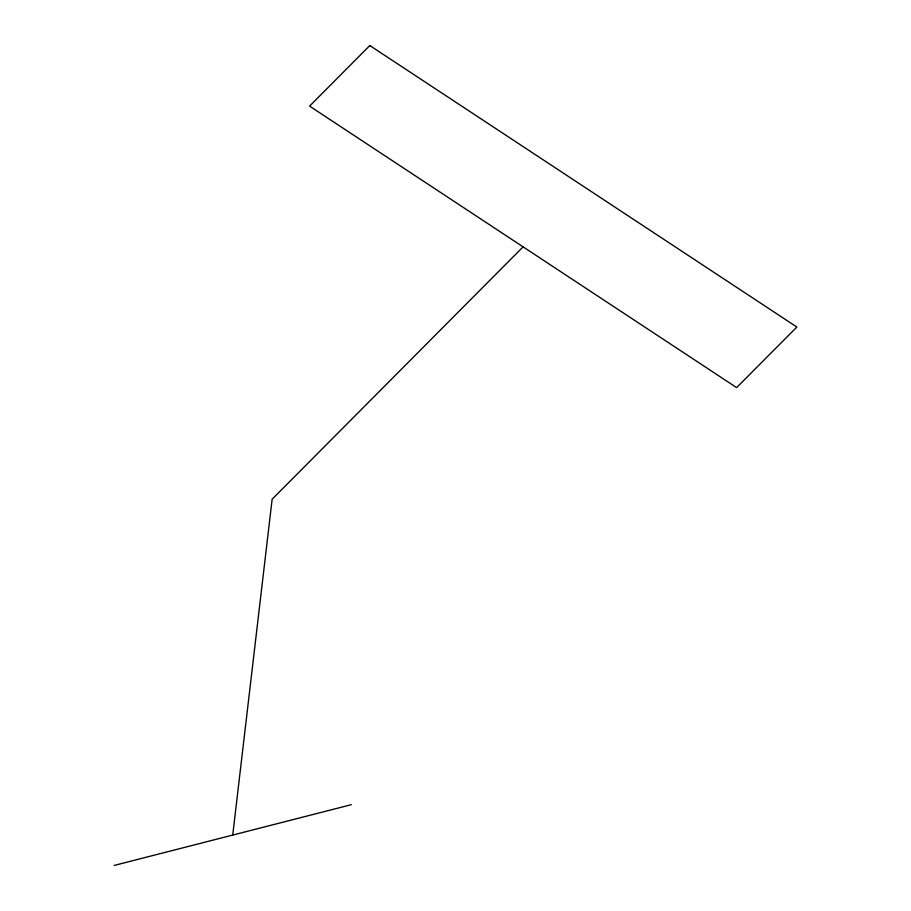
<?xml version="1.0" encoding="UTF-8"?>
<svg xmlns="http://www.w3.org/2000/svg" width="911" height="911" viewBox="0 0 911 911"><rect width="100%" height="100%" fill="white"/><g stroke="black" fill="none" stroke-linecap="round" stroke-linejoin="round"><path stroke-width="1.37" d="M232.726 835.068L272.138 499.228L523.108 246.858M114.148 865.45L351.304 804.686M369.82 45.55L309.592 106.12L736.623 387.608L796.852 327.038L369.82 45.55"/></g></svg>
